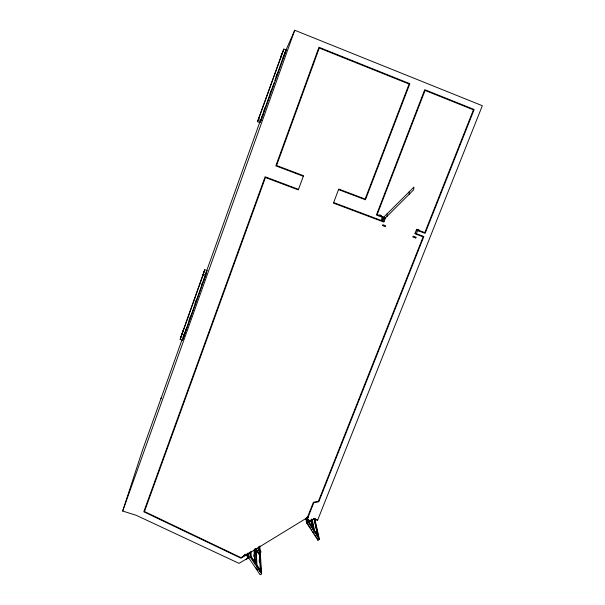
<?xml version="1.0" encoding="UTF-8"?>
<svg xmlns="http://www.w3.org/2000/svg" width="605" height="605" viewBox="0 0 605 605"><rect width="100%" height="100%" fill="white"/><g stroke="black" fill="none" stroke-linecap="round" stroke-linejoin="round"><path stroke-width="0.91" d="M259.114 549.9C260.339 552.357 262.479 553.62 259.59 549.612M260.014 553.25L260.21 553.915L259.764 551.374M315.039 518.75L315.545 519.604L315.129 518.788M315.243 520.981L314.872 520.361M205.692 275.237L206.955 270.541L204.694 269.732L180.146 339.329L182.483 340.139L205.692 275.237L203.333 274.398L204.694 269.732M205.035 277.052L206.245 272.56M203.802 280.372L204.664 277.226M202.675 276.213L203.983 271.751M183.239 337.998L185.047 331.986M184.623 334.02L186.332 328.303M182.483 340.139L206.955 270.541M180.903 337.189L183.065 330.345M160.938 398.718L161.142 398.075M246.008 554.361L248.36 557.833L239.02 563.353L136.186 515.286L122.679 511.043L142.311 450.74L181.923 340.01M257.548 121.703L283.798 49.058L286.233 50.026L260.989 120.614L259.855 122.588L257.548 121.703L283.798 49.058M180.146 339.329L203.333 274.398M182.876 337.34L184.464 332.894M188.919 320.446L190.507 315.999M194.954 303.544L196.549 299.097M201.631 284.864L202.592 282.195M206.086 272.409L260.142 121.197M263.954 110.526L264.907 107.856M269.996 93.624L270.949 90.954M276.039 76.722L276.992 74.06M259.855 122.588L274.209 82.53M274.836 80.775L283.639 56.068M122.679 511.043L294.726 30.25L482.321 105.709L317.602 520.247L313.534 518.931L309.102 521.57L306.448 517.585L307.65 516.851L313.413 502.248L318.404 501.318L423.137 236.842L414.909 233.742L416.739 229.212L419.068 229.976L418.841 230.974M378.76 215.872C378.692 213.913 382.647 215.403 381.271 216.817M381.135 220.379L382.352 217.225M383.048 218.511L383.373 217.679M382.383 220.848L383.608 217.694M416.225 231.004L416.55 230.18M416.369 233.636L417.601 230.505M280.962 56.152L282.974 51.357M284.774 52.862L294.726 30.25M283.957 55.184L286.233 50.026M283.291 57.074L285.394 52.317M282.406 59.797L283.79 56.688M317.761 536.03L314.426 520.247L313.519 518.84M258.29 119.654L259.295 117.665M261.957 116.788L262.941 115.003M260.596 120.539L261.7 118.595M315.22 521.041L314.895 520.444M248.247 558.06L248.663 557.757M246.749 558.952L246.114 559.179L250.107 556.789L249.933 552.138M307.763 517.275L308.399 517.048L305.888 518.553M244.375 555.186L244.624 555.035A3.713 3.441 -9.1 0 0 245.622 554.437M245.751 554.361L246.212 554.135L260.142 574.75L261.632 573.858L259.825 545.975M306.251 518.175L305.835 518.477L319.448 539.373L317.95 540.265L306.674 522.977L305.752 518.341M307.635 517.351L307.385 517.502A3.713 3.471 -15 0 1 306.38 518.099M246.258 554.21L243.762 555.7L244.254 555.261M258.637 550.27L259.106 549.983L258.88 546.353M248.027 556.819L247.899 553.099M306.848 518.765L307.128 520.958L307.605 521.192M306.674 522.977L310.69 520.572L310.199 521.018M246.878 558.876L247.127 558.725A3.706 3.426 -9.7 0 1 248.126 558.135M250.478 552.183L250.659 556.668L250.16 556.963L251.196 556.547L250.977 551.185M310.07 521.094L309.82 521.245A3.706 3.456 -15.4 0 0 308.822 521.85L308.444 520.028M314.305 520.504L314.781 520.224L313.829 518.765M255.507 548.833L259.394 554.619L259.87 554.339L255.976 548.546M311.56 529.836L312.059 529.541M311.673 519.029L314.199 530.691L313.7 530.993L314.57 530.638L317.89 535.75L318.079 537.149M308.232 522.145L307.695 518.447M313.534 518.931L317.708 519.99M416.573 229.514L424.808 232.615L473.435 109.838L425.05 90.44L377.142 214.646L385.491 217.792L383.835 222.058L333.438 203.106L338.732 189.047L365.133 199.045L409.101 84.05L319.274 48.037L276.576 165.505L303.521 175.715L298.295 189.887L265.444 177.53L144.466 511.527L240.979 557.636L246.099 554.505L248.33 557.802M385.279 218.329L376.416 214.987L424.733 89.669L474.176 109.497L425.118 233.341L416.369 230.044M298.492 189.342L265.103 176.773L143.793 511.777L241.002 558.211L308.081 517.177L313.806 502.687L318.79 501.757L423.863 236.51L415.113 233.212M333.642 202.562L384.039 221.528M303.324 176.259L275.835 165.846L318.933 47.243L409.85 83.702L365.45 199.786L338.528 189.592M258.585 119.684L260.989 120.614M280.841 56.492L281.771 56.862M251.196 556.547L254.622 561.614L254.758 563.769L254.047 549.869M250.659 556.668L255.249 563.474L254.516 548.901M250.107 556.789L261.632 573.858M255.945 567.596L257.98 570.606M248.277 556.668L247.679 556.237L247.543 553.454M257.609 548.16L259.674 551.238L259.401 546.988M259.394 554.619L256.096 549.582L256.943 565.055L260.347 570.099L260.445 571.543M308.565 522.047L313.057 528.944L311.144 520.013M314.199 530.691L318.669 537.558L314.487 518.659M306.138 518.402L308.429 521.926M310.562 528.309L307.068 522.947L306.145 518.349M312.702 531.583L314.192 533.875M315.182 535.395L316.672 537.686M314.971 519.612L314.955 519.771M314.819 518.757L315.356 520.913M260.142 551.45L260.127 551.919M314.842 519.211L319.448 539.373M314.426 520.247L317.89 535.75M317.549 538.45L317.95 540.265M312.218 519.831L314.57 530.638M310.773 520.013L312.369 528.346M308.731 519.755L309.102 521.57M308.134 519.196L308.694 521.918L308.066 522.349L308.951 522.017L312.293 527.152L312.475 528.543M306.796 518.583L307.355 521.344M259.87 554.339L260.989 571.975L256.414 565.199L255.544 548.735M259.371 554.452L260.437 571.339M259.227 559.958L259.394 562.658M259.832 569.865L259.946 571.664M387.003 213.928L387.124 216.257M255.635 560.003L255.726 561.833M253.813 554.793L253.903 556.645M409.124 191.883L409.23 194.228M248.451 553.023L248.496 557.908M247.74 553.741L247.831 556.532M260.218 552.637L260.052 552.297L260.218 552.637M382.511 225.499L385.287 226.739L385.778 225.839L382.806 224.72L382.511 225.499M412.973 236.933L415.726 238.166L416.21 237.273L413.268 236.162L413.003 236.85M413.797 187.225L382.368 218.549L382.678 220.681L413.707 189.773L413.797 187.225"/></g></svg>
